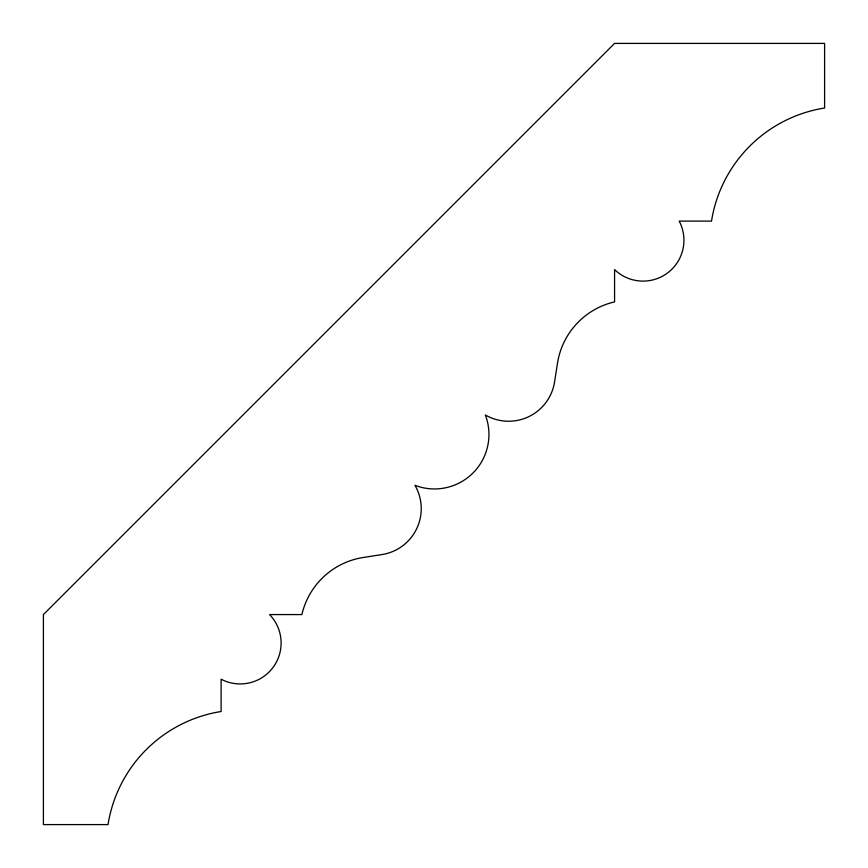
<?xml version="1.0" encoding="UTF-8"?>
<svg xmlns="http://www.w3.org/2000/svg" width="868" height="868" viewBox="0 0 868 868"><rect width="100%" height="100%" fill="white"/><g stroke="black" fill="none" stroke-linecap="round" stroke-linejoin="round"><path stroke-width="1.3" d="M557.484 363.247L554.576 381.92A46.481 46.481 0 0 1 485.331 414.969A54.467 54.467 0 0 1 414.969 485.331A46.481 46.481 0 0 1 381.92 554.576L363.247 557.484A74.778 74.778 0 0 0 301.89 614.577L269.579 614.577A40.894 40.894 0 0 1 221.112 679.199L221.112 711.51A136.081 136.081 0 0 0 108.023 824.6L43.4 824.6L43.4 614.577L614.577 43.4L824.6 43.4L824.6 108.023A136.081 136.081 0 0 0 711.51 221.112L679.199 221.112A40.894 40.894 0 0 1 614.577 269.579L614.577 301.89A74.778 74.778 0 0 0 557.484 363.247"/></g></svg>
